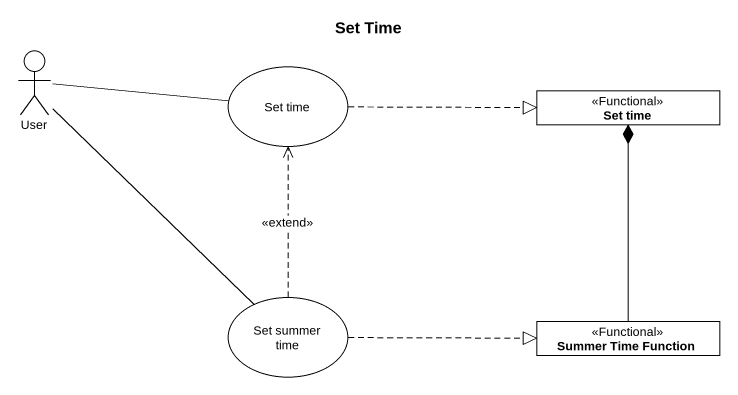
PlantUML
@startuml
title Set Time
allowmixing
hide circle
hide empty members
actor User
usecase "Set time" as Set_time
class "Set time" as Set_time_2 <<Functional>>
usecase "Set summer time" as Set_summer_time
class "Summer Time Function" as Summer_Time_Function <<Functional>>
User -right- Set_time
User -- Set_summer_time
Set_time .right.|> Set_time_2
Set_summer_time .up.> Set_time : <<extend>>
Set_summer_time .right.|> Summer_Time_Function
Summer_Time_Function -up-* Set_time_2
@enduml
